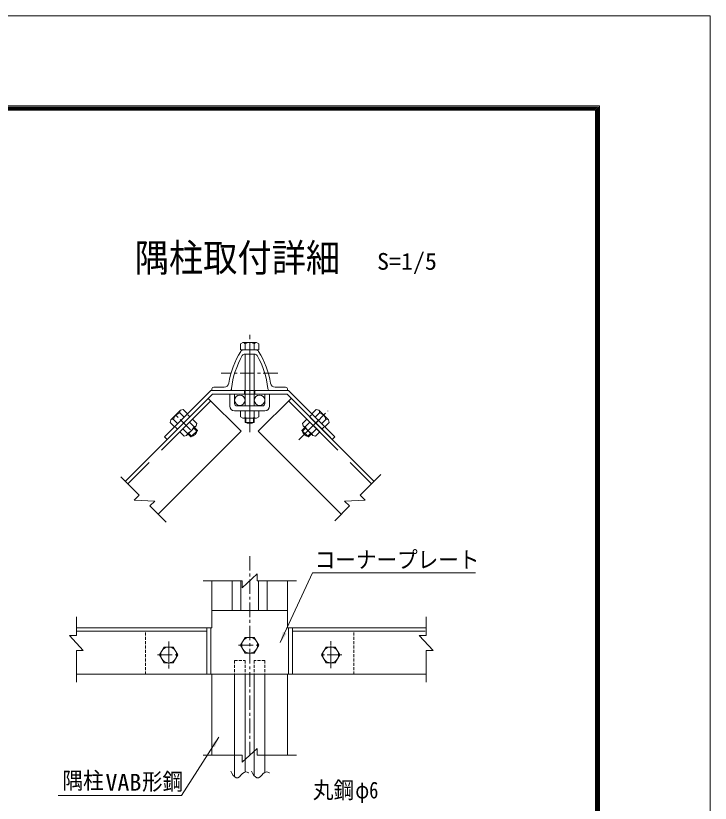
# Model space of a CAD drawing. Units: millimetres, scale not verified, with parts at other scales. Extents: x -4455 to 4455, y -3150 to 3150.
# Drawn here: x 2659 to 4455, y 1114 to 3150 of the extents above; entities that cross this region are included whole.
import ezdxf
from ezdxf.enums import TextEntityAlignment as Align

# ---------------------------------------------------------------- set-up
doc = ezdxf.new("R2010")
doc.units = ezdxf.units.MM
doc.header["$LTSCALE"] = 30
for name, pattern in [('DASHED', [7.5, 6, -1.5]), ('USER1', [2, 1.25, -0.25, 0.25, -0.25]), ('USER2', [0.375, 0.25, -0.125])]:
    doc.linetypes.add(name, pattern=pattern)
doc.layers.add('0-4_7詳細', color=7, linetype='Continuous', lineweight=18)
doc.layers.add('0-D_D-TTL', color=7, linetype='Continuous', lineweight=9)
doc.styles.add('ＭＳ ゴシック', font='')
doc.styles.get('ＭＳ ゴシック').set_extended_font_data('MS Gothic')

msp = doc.modelspace()

# ---------------------------------------------------------------- linework, layer by layer
at = {"layer": '0-4_7詳細', "color": 1, "linetype": 'USER1'}
for p, q in [((3264.13, 2073.83), (3264.13, 2325.61)), ((3264.13, 2304.3), (3264.13, 2145.72)), ((3264.13, 2289.08), (3264.13, 2157.46)), ((3264.13, 2257.1), (3264.13, 2109.78)), ((3264.13, 2242.01), (3264.13, 2109.78)), ((3336.67, 2226.58), (3189.95, 2226.58)), ((3264.13, 2152.95), (3264.13, 2118.56)), ((3111.09, 2079.71), (3069.92, 2120.88)), ((3111.09, 2079.71), (3069.92, 2120.88)), ((3391.59, 2054.12), (3466.57, 2129.1)), ((3417.17, 2079.71), (3458.34, 2120.88)), ((3417.17, 2079.71), (3458.34, 2120.88)), ((3264.13, 1753.26), (3264.13, 1238.3)), ((3054.65, 1532.14), (3054.65, 1462.75)), ((3473.61, 1463.77), (3473.61, 1533.16)), ((3054.65, 1521.92), (3054.65, 1474.08)), ((3235.57, 1522.96), (3292.69, 1522.96)), ((3473.61, 1473.99), (3473.61, 1521.83)), ((3026.09, 1497.96), (3083.21, 1497.96)), ((3502.17, 1497.96), (3445.04, 1497.96))]:
    msp.add_line(p, q, dxfattribs=at)
at = {"layer": '0-4_7詳細', "lineweight": 9}
for p, q in [((3246.49, 2305.48), (3240.61, 2302.09)), ((3240.61, 2302.09), (3240.61, 2286.28)), ((3246.49, 2305.48), (3281.77, 2305.48)), ((3252.13, 2302.09), (3252.13, 2286.28)), ((3276.13, 2302.09), (3276.13, 2286.28)), ((3281.77, 2305.48), (3287.65, 2302.09)), ((3287.65, 2302.09), (3287.65, 2286.28)), ((3240.61, 2286.28), (3287.65, 2286.28)), ((3264.13, 2286.28), (3241.63, 2286.28)), ((3280.92, 2286.28), (3247.34, 2286.28)), ((3251.56, 2275.78), (3276.7, 2275.78)), ((3252.13, 2275.78), (3252.13, 2141.68)), ((3276.13, 2275.78), (3276.13, 2141.68)), ((3163.63, 2181.28), (3044.14, 2061.8)), ((3364.63, 2181.28), (3163.63, 2181.28)), ((3166.63, 2185.78), (3166.63, 2181.28)), ((3211.39, 2181.28), (3166.63, 2181.28)), ((3198.29, 2190.28), (3171.13, 2190.28)), ((3316.87, 2181.28), (3361.63, 2181.28)), ((3329.97, 2190.28), (3357.13, 2190.28)), ((3361.63, 2185.78), (3361.63, 2181.28)), ((3364.63, 2181.28), (3484.11, 2061.8)), ((3167.61, 2171.68), (2942.49, 1946.56)), ((3167.61, 2171.68), (3050.93, 2055.01)), ((3241.85, 2076.22), (3157, 2161.07)), ((3360.65, 2171.68), (3167.61, 2171.68)), ((3286.41, 2076.22), (3371.26, 2161.07)), ((3360.65, 2171.68), (3585.77, 1946.56)), ((3360.65, 2171.68), (3477.32, 2055.01)), ((3085.47, 2130.27), (3060.52, 2105.33)), ((3103.2, 2120.85), (3069.94, 2087.59)), ((3083.88, 2123.88), (3095.06, 2112.71)), ((3085.47, 2130.27), (3092.03, 2132.03)), ((3092.03, 2132.03), (3103.2, 2120.85)), ((3287.65, 2129.08), (3240.61, 2129.08)), ((3240.61, 2113.21), (3240.61, 2129.08)), ((3252.13, 2111.94), (3252.13, 2129.08)), ((3276.13, 2111.94), (3276.13, 2129.08)), ((3287.65, 2113.21), (3287.65, 2129.08)), ((3436.23, 2132.03), (3425.06, 2120.85)), ((3425.06, 2120.85), (3458.32, 2087.59)), ((3444.38, 2123.88), (3433.2, 2112.71)), ((3442.79, 2130.27), (3436.23, 2132.03)), ((3442.79, 2130.27), (3467.74, 2105.33)), ((3060.52, 2105.33), (3058.76, 2098.77)), ((3058.76, 2098.77), (3069.94, 2087.59)), ((3066.91, 2106.91), (3078.09, 2095.74)), ((3083.09, 2074.44), (3116.35, 2107.7)), ((3120.33, 2087.43), (3108.21, 2099.56)), ((3127.58, 2096.48), (3116.35, 2107.7)), ((3246.37, 2109.88), (3240.61, 2113.21)), ((3281.89, 2109.88), (3246.37, 2109.88)), ((3252.13, 2109.88), (3252.13, 2099.22)), ((3276.13, 2099.22), (3252.13, 2099.22)), ((3276.13, 2109.88), (3276.13, 2099.22)), ((3281.89, 2109.88), (3287.65, 2113.21)), ((3400.68, 2096.48), (3411.9, 2107.7)), ((3407.93, 2087.43), (3420.05, 2099.56)), ((3445.17, 2074.44), (3411.9, 2107.7)), ((3461.35, 2106.91), (3450.17, 2095.74)), ((3469.49, 2098.77), (3458.32, 2087.59)), ((3467.74, 2105.33), (3469.49, 2098.77)), ((3103.36, 2070.46), (3091.24, 2082.58)), ((3100.74, 2064.94), (3125.86, 2090.05)), ((3112.35, 2061.47), (3129.32, 2078.44)), ((3121.78, 2085.98), (3129.32, 2078.44)), ((3125.86, 2090.05), (3127.58, 2096.48)), ((3406.47, 2085.98), (3398.94, 2078.44)), ((3415.91, 2061.47), (3398.94, 2078.44)), ((3402.4, 2090.05), (3400.68, 2096.48)), ((3427.52, 2064.94), (3402.4, 2090.05)), ((3424.9, 2070.46), (3437.02, 2082.58)), ((3241.85, 2076.22), (3027.34, 1861.71)), ((3050.93, 2055.01), (3044.14, 2061.8)), ((3094.32, 2063.21), (3083.09, 2074.44)), ((3100.74, 2064.94), (3094.32, 2063.21)), ((3104.81, 2069.01), (3112.35, 2061.47)), ((3286.41, 2076.22), (3500.92, 1861.71)), ((3423.44, 2069.01), (3415.91, 2061.47)), ((3427.52, 2064.94), (3433.94, 2063.21)), ((3433.94, 2063.21), (3445.17, 2074.44)), ((3477.32, 2055.01), (3484.11, 2061.8)), ((3166.63, 1689.6), (3166.63, 1567.96)), ((3219.13, 1689.6), (3219.13, 1612.96)), ((3241.63, 1689.6), (3241.63, 1612.96)), ((3286.63, 1689.6), (3286.63, 1612.96)), ((3309.13, 1689.6), (3309.13, 1612.96)), ((3361.63, 1689.6), (3361.63, 1567.96)), ((3166.63, 1612.96), (3361.63, 1612.96)), ((3166.63, 1567.96), (2815.88, 1567.96)), ((3153.02, 1567.96), (3153.02, 1447.96)), ((3163.63, 1567.96), (3163.63, 1447.96)), ((3361.63, 1567.96), (3720.23, 1567.96)), ((3364.63, 1567.96), (3364.63, 1447.96)), ((3375.24, 1567.96), (3375.24, 1447.96)), ((3153.02, 1558.96), (2815.88, 1558.96)), ((3375.24, 1558.96), (3717.98, 1558.96)), ((3192.04, 1447.96), (2815.88, 1447.96)), ((3166.63, 1447.96), (3166.63, 1238.3)), ((3166.63, 1447.96), (3361.63, 1447.96)), ((3225.18, 1447.96), (3225.18, 1182.41)), ((3252.18, 1447.96), (3252.18, 1194.78)), ((3276.08, 1447.96), (3276.08, 1185.18)), ((3303.08, 1447.96), (3303.08, 1193.79)), ((3338.47, 1447.96), (3720.23, 1447.96)), ((3361.63, 1447.96), (3361.63, 1238.3))]:
    msp.add_line(p, q, dxfattribs=at)
at = {"layer": '0-4_7詳細', "color": 1, "linetype": 'USER2'}
for p, q in [((3250.63, 2181.28), (3250.63, 2171.68)), ((3277.63, 2181.28), (3277.63, 2171.68)), ((3109.27, 2113.34), (3102.48, 2120.13)), ((3109.27, 2113.34), (3102.48, 2120.13)), ((3418.99, 2113.34), (3425.78, 2120.13)), ((3418.99, 2113.34), (3425.78, 2120.13)), ((3077.45, 2081.52), (3070.66, 2088.31)), ((3077.45, 2081.52), (3070.66, 2088.31)), ((3450.81, 2081.52), (3457.6, 2088.31)), ((3450.81, 2081.52), (3457.6, 2088.31))]:
    msp.add_line(p, q, dxfattribs=at)
at = {"layer": '0-4_7詳細', "color": 3}
for p, q in [((3212.53, 2171.68), (3212.53, 2141.08)), ((3225.13, 2171.68), (3212.53, 2171.68)), ((3225.13, 2171.68), (3225.13, 2147.68)), ((3303.13, 2171.68), (3303.13, 2147.68)), ((3315.73, 2171.68), (3303.13, 2171.68)), ((3315.73, 2171.68), (3315.73, 2141.08)), ((3297.13, 2141.68), (3231.13, 2141.68)), ((3303.73, 2129.08), (3224.53, 2129.08))]:
    msp.add_line(p, q, dxfattribs=at)
at = {"layer": '0-4_7詳細', "color": 3, "linetype": 'DASHED'}
for p, q in [((3163.36, 2154.71), (2948.85, 1940.2)), ((3364.9, 2154.71), (3579.41, 1940.2))]:
    msp.add_line(p, q, dxfattribs=at)
at = {"layer": '0-4_7詳細', "color": 1}
for p, q in [((3254.53, 2109.88), (3254.53, 2098.01)), ((3273.73, 2109.88), (3273.73, 2098.01)), ((3120.09, 2084.28), (3128.48, 2075.89)), ((3408.17, 2084.28), (3399.78, 2075.89)), ((3106.51, 2070.71), (3114.91, 2062.31)), ((3421.75, 2070.71), (3413.35, 2062.31))]:
    msp.add_line(p, q, dxfattribs=at)
at = {"layer": '0-4_7詳細', "color": 4}
for p, q in [((2978.54, 1910.51), (2930.67, 1958.37)), ((3549.72, 1910.51), (3603.15, 1963.94)), ((2978.54, 1910.51), (2965.81, 1897.78)), ((2965.81, 1897.78), (3018.68, 1895.82)), ((3005.95, 1883.09), (3018.68, 1895.82)), ((3562.45, 1897.78), (3509.58, 1895.82)), ((3522.3, 1883.09), (3509.58, 1895.82)), ((3549.72, 1910.51), (3562.45, 1897.78)), ((3005.95, 1883.09), (3047.8, 1841.25)), ((3522.3, 1883.09), (3484.15, 1844.94)), ((3244.74, 1671.6), (3283.51, 1707.6)), ((3283.51, 1689.6), (3283.51, 1707.6)), ((3244.74, 1689.6), (3143.43, 1689.6)), ((3244.74, 1689.6), (3244.74, 1671.6)), ((3283.51, 1689.6), (3384.82, 1689.6)), ((2815.88, 1548.46), (2815.88, 1595.98)), ((3720.23, 1548.46), (3720.23, 1595.98)), ((2797.88, 1548.46), (2833.88, 1509.69)), ((2815.88, 1548.46), (2797.88, 1548.46)), ((3702.23, 1548.46), (3738.23, 1509.69)), ((3720.23, 1548.46), (3702.23, 1548.46)), ((2815.88, 1509.69), (2815.88, 1427.16)), ((2815.88, 1509.69), (2833.88, 1509.69)), ((3720.23, 1509.69), (3720.23, 1427.16)), ((3720.23, 1509.69), (3738.23, 1509.69)), ((3244.74, 1220.3), (3283.51, 1256.3)), ((3283.51, 1238.3), (3283.51, 1256.3)), ((3244.74, 1238.3), (3143.43, 1238.3)), ((3244.74, 1238.3), (3244.74, 1220.3)), ((3283.51, 1238.3), (3384.82, 1238.3))]:
    msp.add_line(p, q, dxfattribs=at)
at = {"layer": '0-4_7詳細', "color": 3, "linetype": 'USER2'}
for p, q in [((2994.65, 1555.96), (2994.65, 1447.96)), ((3533.61, 1555.96), (3533.61, 1447.96)), ((3225.18, 1483.3), (3225.18, 1447.96)), ((3225.18, 1483.3), (3252.18, 1483.3)), ((3252.18, 1483.3), (3252.18, 1447.96)), ((3303.08, 1483.3), (3276.08, 1483.3)), ((3276.08, 1483.3), (3276.08, 1447.96)), ((3303.08, 1483.3), (3303.08, 1447.96))]:
    msp.add_line(p, q, dxfattribs=at)
at = {"layer": '0-4_7詳細', "lineweight": 9}
msp.add_lwpolyline([(3847.81, 1710.45), (3426.47, 1710.45), (3343.27, 1529.78)], dxfattribs=at)
at = {"layer": '0-4_7詳細', "color": 3}
for points in [[(3287.65, 1522.96), (3275.89, 1543.33), (3252.37, 1543.33), (3240.61, 1522.96), (3252.37, 1502.59), (3275.89, 1502.59)], [(3078.17, 1497.96), (3066.41, 1518.32), (3042.89, 1518.32), (3031.13, 1497.96), (3042.89, 1477.59), (3066.41, 1477.59)], [(3450.09, 1497.96), (3461.85, 1477.59), (3485.37, 1477.59), (3497.13, 1497.96), (3485.37, 1518.32), (3461.85, 1518.32)]]:
    msp.add_lwpolyline(points, close=True, dxfattribs=at)
at = {"layer": '0-4_7詳細', "color": 1}
msp.add_lwpolyline([(2769.08, 1134.2), (3087.66, 1134.2), (3184.64, 1285.64)], dxfattribs=at)
at = {"layer": '0-4_7詳細', "color": 4}
for points in [[(3215.59, 1197.38), (3217.85, 1192.25), (3221.53, 1186.23), (3225.32, 1182.25), (3229.23, 1180.32), (3233.26, 1180.44), (3237.39, 1182.6), (3241.65, 1186.8), (3245.88, 1191.24), (3249.95, 1194.07), (3253.86, 1195.32), (3257.62, 1194.97), (3261.22, 1193.03), (3261.59, 1192.65)], [(3269.13, 1197.38), (3271.4, 1192.25), (3275.08, 1186.23), (3278.87, 1182.25), (3282.78, 1180.32), (3286.8, 1180.44), (3290.94, 1182.6), (3295.19, 1186.8), (3299.42, 1191.24), (3303.49, 1194.07), (3307.41, 1195.32), (3311.16, 1194.97), (3314.76, 1193.03), (3315.13, 1192.65)]]:
    msp.add_lwpolyline(points, dxfattribs=at)
at = {"layer": '0-4_7詳細', "color": 3}
for centre, radius in [((3238.68, 2156.31), 13.5), ((3289.58, 2156.31), 13.5), ((3264.13, 1522.96), 20.4), ((3054.65, 1497.96), 20.4), ((3473.61, 1497.96), 20.4)]:
    msp.add_circle(centre, radius, dxfattribs=at)
at = {"layer": '0-4_7詳細', "lineweight": 9}
for centre, radius, start, end in [((3246.79, 2299.6), 5.88, 24.94299, 92.968), ((3264.13, 2282.57), 22.91, 58.40741, 121.59259), ((3281.46, 2299.6), 5.88, 87.032, 155.05701), ((3433.93, 2163.55), 226.8, 148.30182, 170.6662), ((3247.34, 2278.78), 7.5, 90, 148.30182), ((3280.92, 2278.78), 7.5, 31.69818, 90), ((3094.33, 2163.55), 226.8, 9.3338, 31.69818), ((3433.93, 2163.55), 217.8, 150.13204, 173.91336), ((3251.56, 2268.28), 7.5, 90, 150.13204), ((3276.7, 2268.28), 7.5, 29.86796, 90), ((3094.33, 2163.55), 217.8, 6.08664, 29.86796), ((3198.29, 2202.28), 12, 270, 350.6662), ((3329.97, 2202.28), 12, 189.3338, 270), ((3171.13, 2185.78), 4.5, 90, 180), ((3211.39, 2187.28), 6, 270, 353.91336), ((3316.87, 2187.28), 6, 186.08664, 270), ((3357.13, 2185.78), 4.5, 0, 90), ((3089.19, 2101.6), 22.91, 103.40741, 166.59259), ((3089.41, 2125.9), 5.88, 132.032, 200.05701), ((3438.85, 2125.9), 5.88, 339.94299, 47.968), ((3439.07, 2101.6), 22.91, 13.40741, 76.59259), ((3064.89, 2101.39), 5.88, 69.94299, 137.968), ((3246.37, 2118.97), 9.09, 270, 309.3382), ((3264.13, 2145.88), 36, 250.52878, 289.47122), ((3264.13, 2120.01), 24, 240, 300), ((3281.89, 2118.97), 9.09, 230.6618, 270), ((3463.37, 2101.39), 5.88, 42.032, 110.05701), ((3087.84, 2102.95), 36, 295.52878, 334.47122), ((3106.14, 2084.65), 24, 285, 345), ((3119.43, 2096.48), 9.09, 275.6618, 315), ((3422.12, 2084.65), 24, 195, 255), ((3408.83, 2096.48), 9.09, 225, 264.3382), ((3440.41, 2102.95), 36, 205.52878, 244.47122), ((3094.32, 2071.36), 9.09, 315, 354.3382), ((3433.94, 2071.36), 9.09, 185.6618, 225)]:
    msp.add_arc(centre, radius, start, end, dxfattribs=at)
at = {"layer": '0-4_7詳細', "color": 3}
for centre, radius, start, end in [((3224.53, 2141.08), 12, 180, 270), ((3231.13, 2147.68), 6, 180, 270), ((3297.13, 2147.68), 6, 270, 0), ((3303.73, 2141.08), 12, 270, 0)]:
    msp.add_arc(centre, radius, start, end, dxfattribs=at)
at = {"layer": '0-4_7詳細'}
msp.add_solid([(3342.43, 1527.96), (3350.25, 1557.39), (3359.71, 1553.03)], dxfattribs=at)
at = {"layer": '0-4_7詳細', "color": 1}
msp.add_solid([(3185.71, 1287.32), (3173.92, 1259.25), (3165.15, 1264.87)], dxfattribs=at)
at = {"layer": '0-D_D-TTL', "color": 2, "lineweight": 18}
msp.add_lwpolyline([(-4454.56, 3150.45), (4455.14, 3150.45), (4455.14, -3149.97), (-4454.56, -3149.97)], close=True, dxfattribs=at)
at = {"layer": '0-D_D-TTL'}
for points in [[(-4168.18, 2917.11), (4168.75, 2917.11), (4168.75, -2916.62), (-4168.18, -2916.62)], [(-4165.53, 2914.45), (4166.1, 2914.45), (4166.1, -2913.97), (-4165.53, -2913.97)], [(-4162.87, 2911.8), (4163.45, 2911.8), (4163.45, -2911.32), (-4162.87, -2911.32)], [(-4160.22, 2909.15), (4160.8, 2909.15), (4160.8, -2908.67), (-4160.22, -2908.67)], [(-4157.57, 2906.5), (4158.15, 2906.5), (4158.15, -2906.02), (-4157.57, -2906.02)]]:
    msp.add_lwpolyline(points, close=True, dxfattribs=at)

# ---------------------------------------------------------------- texts
at = {"layer": '0-4_7詳細', "style": 'ＭＳ ゴシック', "width": 0.9}
msp.add_text('隅柱取付詳細', height=72.14, dxfattribs=at).set_placement((2966.72, 2466.98), align=Align.BOTTOM_LEFT)
at = {"layer": '0-4_7詳細', "color": 3, "style": 'ＭＳ ゴシック'}
for s, width, p in [('S=1/5', 1.05, (3593.49, 2480.68)), ('コーナープレート', 0.9, (3432.52, 1709.55)), ('隅柱', 0.9, (2780.1, 1138.25)), ('VAB', 1.05, (2891.2, 1133.93)), ('形鋼', 0.9, (2985.67, 1135.65)), ('丸鋼', 0.9, (3427.81, 1113.83)), ('φ6', 0.8, (3537.34, 1113.83))]:
    msp.add_text(s, height=43.33, dxfattribs=dict(at, width=width)).set_placement(p, align=Align.BOTTOM_LEFT)

doc.saveas('drawing.dxf')
